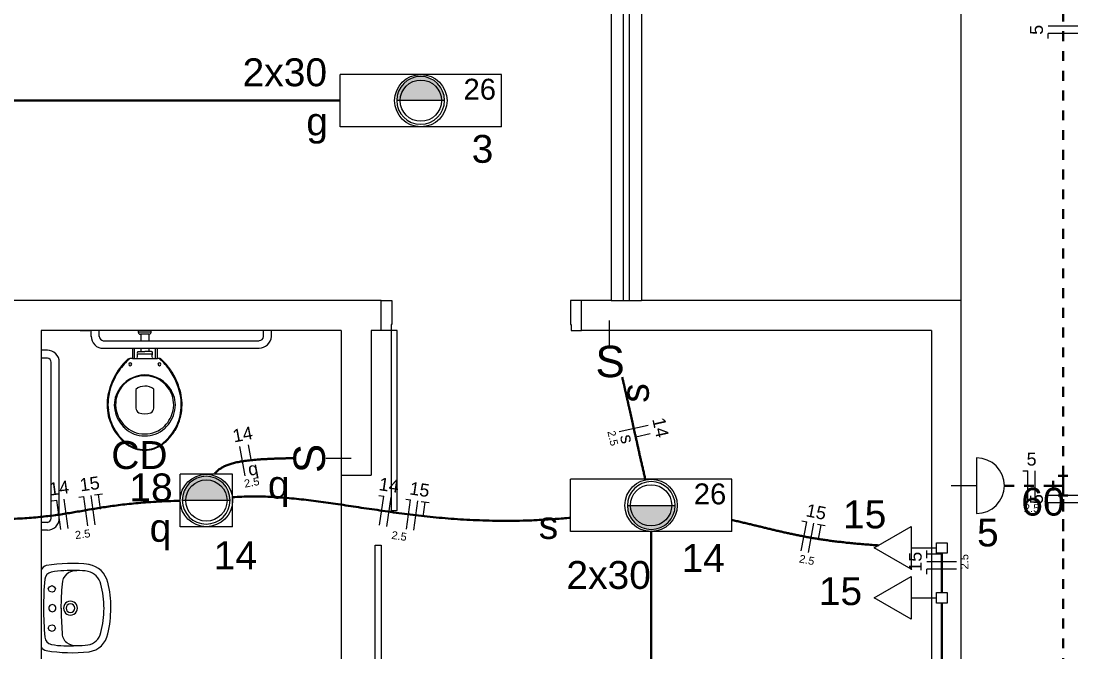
# Model space of a CAD drawing. Header units: millimetres. Extents: x 0 to 356, y -3 to 174.
# Drawn here: x 74.82 to 85.52, y 26.91 to 33.3 of the extents above; entities that cross this region are included whole.
import ezdxf

# ---------------------------------------------------------------- set-up
doc = ezdxf.new("R2010")
doc.units = ezdxf.units.MM
doc.header["$LTSCALE"] = 0.5
doc.header["$MEASUREMENT"] = 0
doc.linetypes.add('DOT2', pattern=[3.175, 0, -3.175])
for name, color, linetype, lineweight in [('Arquitetura', 8, 'Continuous', 5), ('EL-Condutos', 4, 'Continuous', 30), ('EL-Fios', 9, 'Continuous', 20), ('EL-Textos fios', 7, 'Continuous', 20), ('EL-Textos pontos', 5, 'Continuous', 20), ('P-SIMBOL', 5, 'Continuous', 20)]:
    doc.layers.add(name, color=color, linetype=linetype, lineweight=lineweight)
doc.styles.add('Arial', font='arial.ttf')

msp = doc.modelspace()

# ---------------------------------------------------------------- hatches: boundary and pattern name
at = {"layer": 'Arquitetura', "linetype": 'Continuous'}
for points in [[(78.864, 32.739), (78.843, 32.738), (78.822, 32.735), (78.801, 32.731), (78.781, 32.724), (78.761, 32.716), (78.743, 32.706), (78.725, 32.695), (78.708, 32.682), (78.692, 32.668), (78.678, 32.652), (78.665, 32.636), (78.654, 32.618), (78.644, 32.599), (78.636, 32.579), (78.63, 32.559), (78.625, 32.539), (78.622, 32.518), (78.621, 32.497), (78.621, 32.496), (78.621, 32.496), (78.621, 32.496), (78.621, 32.496), (78.621, 32.496), (78.621, 32.496), (78.621, 32.496), (78.621, 32.496), (78.621, 32.496), (78.621, 32.496), (78.621, 32.496), (78.621, 32.496), (78.621, 32.496), (78.621, 32.496), (78.621, 32.496), (78.621, 32.496), (78.621, 32.496), (78.621, 32.496), (78.621, 32.496), (78.621, 32.496), (78.621, 32.496), (78.621, 32.496), (78.621, 32.496), (78.621, 32.496), (78.621, 32.496), (78.621, 32.496), (78.621, 32.496), (78.621, 32.496), (78.621, 32.496), (78.621, 32.496), (78.621, 32.496), (78.621, 32.496), (78.621, 32.496), (78.621, 32.496), (78.621, 32.496), (78.621, 32.496), (78.621, 32.496), (78.621, 32.496), (78.621, 32.496), (78.621, 32.496), (78.621, 32.496), (78.621, 32.496), (78.621, 32.496), (78.621, 32.496), (78.621, 32.496), (78.621, 32.496), (78.621, 32.496), (78.621, 32.496), (78.621, 32.496), (78.621, 32.496), (78.621, 32.496), (78.621, 32.496), (78.621, 32.496), (78.621, 32.496), (78.621, 32.496), (78.621, 32.496), (78.621, 32.496), (78.621, 32.496), (78.621, 32.496), (78.621, 32.496), (78.621, 32.496), (78.621, 32.496), (78.621, 32.496), (78.621, 32.496), (78.621, 32.496), (78.621, 32.496), (78.621, 32.496), (78.621, 32.496), (78.621, 32.496), (78.621, 32.496), (78.621, 32.496), (78.621, 32.496), (78.621, 32.496), (79.106, 32.494), (79.106, 32.496), (79.106, 32.496), (79.106, 32.496), (79.106, 32.496), (79.106, 32.496), (79.106, 32.496), (79.106, 32.496), (79.106, 32.496), (79.106, 32.496), (79.106, 32.496), (79.106, 32.496), (79.106, 32.496), (79.106, 32.496), (79.106, 32.496), (79.106, 32.496), (79.106, 32.496), (79.106, 32.496), (79.106, 32.496), (79.106, 32.496), (79.106, 32.496), (79.106, 32.496), (79.106, 32.496), (79.106, 32.496), (79.106, 32.496), (79.106, 32.496), (79.106, 32.496), (79.106, 32.496), (79.106, 32.496), (79.106, 32.496), (79.106, 32.496), (79.106, 32.496), (79.106, 32.496), (79.106, 32.496), (79.106, 32.496), (79.106, 32.496), (79.106, 32.496), (79.106, 32.496), (79.106, 32.496), (79.106, 32.496), (79.106, 32.496), (79.106, 32.496), (79.106, 32.496), (79.106, 32.496), (79.106, 32.496), (79.106, 32.496), (79.106, 32.496), (79.106, 32.496), (79.106, 32.496), (79.106, 32.496), (79.106, 32.496), (79.106, 32.496), (79.106, 32.496), (79.106, 32.496), (79.106, 32.496), (79.106, 32.496), (79.106, 32.496), (79.106, 32.496), (79.106, 32.496), (79.106, 32.496), (79.106, 32.496), (79.106, 32.496), (79.106, 32.496), (79.106, 32.496), (79.106, 32.496), (79.106, 32.496), (79.106, 32.496), (79.106, 32.496), (79.106, 32.496), (79.106, 32.496), (79.106, 32.496), (79.106, 32.496), (79.106, 32.496), (79.106, 32.496), (79.106, 32.497), (79.105, 32.518), (79.102, 32.539), (79.098, 32.559), (79.091, 32.579), (79.083, 32.599), (79.073, 32.618), (79.062, 32.636), (79.049, 32.652), (79.035, 32.668), (79.019, 32.682), (79.003, 32.695), (78.985, 32.706), (78.966, 32.716), (78.947, 32.724), (78.926, 32.731), (78.906, 32.735), (78.885, 32.738), (78.864, 32.739), (78.864, 32.739)], [(76.693, 28.691), (76.672, 28.69), (76.651, 28.687), (76.63, 28.683), (76.61, 28.676), (76.591, 28.668), (76.572, 28.658), (76.554, 28.647), (76.537, 28.634), (76.522, 28.62), (76.507, 28.604), (76.494, 28.588), (76.483, 28.57), (76.473, 28.551), (76.465, 28.531), (76.459, 28.511), (76.454, 28.491), (76.452, 28.47), (76.451, 28.449), (76.451, 28.447), (76.451, 28.447), (76.451, 28.447), (76.451, 28.447), (76.451, 28.447), (76.451, 28.447), (76.451, 28.447), (76.451, 28.447), (76.451, 28.447), (76.451, 28.447), (76.451, 28.447), (76.451, 28.447), (76.451, 28.447), (76.451, 28.447), (76.451, 28.447), (76.451, 28.447), (76.451, 28.447), (76.451, 28.447), (76.451, 28.447), (76.451, 28.447), (76.451, 28.447), (76.451, 28.447), (76.451, 28.447), (76.451, 28.447), (76.451, 28.447), (76.451, 28.447), (76.451, 28.447), (76.451, 28.447), (76.451, 28.447), (76.451, 28.447), (76.451, 28.447), (76.451, 28.447), (76.451, 28.447), (76.451, 28.447), (76.451, 28.447), (76.451, 28.447), (76.451, 28.447), (76.451, 28.447), (76.451, 28.447), (76.451, 28.447), (76.451, 28.447), (76.451, 28.447), (76.451, 28.447), (76.451, 28.447), (76.451, 28.447), (76.451, 28.447), (76.451, 28.447), (76.451, 28.447), (76.451, 28.447), (76.451, 28.447), (76.451, 28.447), (76.451, 28.447), (76.451, 28.447), (76.451, 28.447), (76.451, 28.447), (76.451, 28.447), (76.451, 28.447), (76.451, 28.447), (76.451, 28.447), (76.451, 28.447), (76.451, 28.447), (76.451, 28.447), (76.451, 28.447), (76.451, 28.447), (76.451, 28.447), (76.451, 28.447), (76.451, 28.447), (76.451, 28.447), (76.451, 28.447), (76.451, 28.447), (76.451, 28.447), (76.451, 28.447), (76.451, 28.447), (76.935, 28.446), (76.935, 28.447), (76.935, 28.447), (76.935, 28.447), (76.935, 28.447), (76.935, 28.447), (76.935, 28.447), (76.935, 28.447), (76.935, 28.447), (76.935, 28.447), (76.935, 28.447), (76.935, 28.447), (76.935, 28.447), (76.935, 28.447), (76.935, 28.447), (76.935, 28.447), (76.935, 28.447), (76.935, 28.447), (76.935, 28.447), (76.935, 28.447), (76.935, 28.447), (76.935, 28.447), (76.935, 28.447), (76.935, 28.447), (76.935, 28.447), (76.935, 28.447), (76.935, 28.447), (76.935, 28.447), (76.935, 28.447), (76.935, 28.447), (76.935, 28.447), (76.935, 28.447), (76.935, 28.447), (76.935, 28.447), (76.935, 28.447), (76.935, 28.447), (76.935, 28.447), (76.935, 28.447), (76.935, 28.447), (76.935, 28.447), (76.935, 28.447), (76.935, 28.447), (76.935, 28.447), (76.935, 28.447), (76.935, 28.447), (76.935, 28.447), (76.935, 28.447), (76.935, 28.447), (76.935, 28.447), (76.935, 28.447), (76.935, 28.447), (76.935, 28.447), (76.935, 28.447), (76.935, 28.447), (76.935, 28.447), (76.935, 28.447), (76.935, 28.447), (76.935, 28.447), (76.935, 28.447), (76.935, 28.447), (76.935, 28.447), (76.935, 28.447), (76.935, 28.447), (76.935, 28.447), (76.935, 28.447), (76.935, 28.447), (76.935, 28.447), (76.935, 28.447), (76.935, 28.447), (76.935, 28.447), (76.935, 28.447), (76.935, 28.447), (76.935, 28.447), (76.935, 28.447), (76.935, 28.449), (76.934, 28.47), (76.932, 28.491), (76.927, 28.511), (76.921, 28.531), (76.913, 28.551), (76.903, 28.57), (76.891, 28.588), (76.879, 28.604), (76.864, 28.62), (76.849, 28.634), (76.832, 28.647), (76.814, 28.658), (76.795, 28.668), (76.776, 28.676), (76.756, 28.683), (76.735, 28.687), (76.714, 28.69), (76.693, 28.691), (76.693, 28.691)], [(81.199, 28.153), (81.22, 28.154), (81.241, 28.157), (81.262, 28.161), (81.282, 28.168), (81.302, 28.176), (81.321, 28.185), (81.338, 28.197), (81.355, 28.21), (81.371, 28.224), (81.385, 28.239), (81.398, 28.256), (81.409, 28.274), (81.419, 28.293), (81.427, 28.312), (81.433, 28.332), (81.438, 28.353), (81.441, 28.374), (81.442, 28.395), (81.442, 28.396), (81.442, 28.396), (81.442, 28.396), (81.442, 28.396), (81.442, 28.396), (81.442, 28.396), (81.442, 28.396), (81.442, 28.396), (81.442, 28.396), (81.442, 28.396), (81.442, 28.396), (81.442, 28.396), (81.442, 28.396), (81.442, 28.396), (81.442, 28.396), (81.442, 28.396), (81.442, 28.396), (81.442, 28.396), (81.442, 28.396), (81.442, 28.396), (81.442, 28.396), (81.442, 28.396), (81.442, 28.396), (81.442, 28.396), (81.442, 28.396), (81.442, 28.396), (81.442, 28.396), (81.442, 28.396), (81.442, 28.396), (81.442, 28.396), (81.442, 28.396), (81.442, 28.396), (81.442, 28.396), (81.442, 28.396), (81.442, 28.396), (81.442, 28.396), (81.442, 28.396), (81.442, 28.396), (81.442, 28.396), (81.442, 28.396), (81.442, 28.396), (81.442, 28.396), (81.442, 28.396), (81.442, 28.396), (81.442, 28.396), (81.442, 28.396), (81.442, 28.396), (81.442, 28.396), (81.442, 28.396), (81.442, 28.396), (81.442, 28.396), (81.442, 28.396), (81.442, 28.396), (81.442, 28.396), (81.442, 28.396), (81.442, 28.396), (81.442, 28.396), (81.442, 28.396), (81.442, 28.396), (81.442, 28.396), (81.442, 28.396), (81.442, 28.396), (81.442, 28.396), (81.442, 28.396), (81.442, 28.396), (81.442, 28.396), (81.442, 28.396), (81.442, 28.396), (81.442, 28.396), (81.442, 28.396), (81.442, 28.396), (81.442, 28.396), (81.442, 28.396), (80.957, 28.397), (80.957, 28.396), (80.957, 28.396), (80.957, 28.396), (80.957, 28.396), (80.957, 28.396), (80.957, 28.396), (80.957, 28.396), (80.957, 28.396), (80.957, 28.396), (80.957, 28.396), (80.957, 28.396), (80.957, 28.396), (80.957, 28.396), (80.957, 28.396), (80.957, 28.396), (80.957, 28.396), (80.957, 28.396), (80.957, 28.396), (80.957, 28.396), (80.957, 28.396), (80.957, 28.396), (80.957, 28.396), (80.957, 28.396), (80.957, 28.396), (80.957, 28.396), (80.957, 28.396), (80.957, 28.396), (80.957, 28.396), (80.957, 28.396), (80.957, 28.396), (80.957, 28.396), (80.957, 28.396), (80.957, 28.396), (80.957, 28.396), (80.957, 28.396), (80.957, 28.396), (80.957, 28.396), (80.957, 28.396), (80.957, 28.396), (80.957, 28.396), (80.957, 28.396), (80.957, 28.396), (80.957, 28.396), (80.957, 28.396), (80.957, 28.396), (80.957, 28.396), (80.957, 28.396), (80.957, 28.396), (80.957, 28.396), (80.957, 28.396), (80.957, 28.396), (80.957, 28.396), (80.957, 28.396), (80.957, 28.396), (80.957, 28.396), (80.957, 28.396), (80.957, 28.396), (80.957, 28.396), (80.957, 28.396), (80.957, 28.396), (80.957, 28.396), (80.957, 28.396), (80.957, 28.396), (80.957, 28.396), (80.957, 28.396), (80.957, 28.396), (80.957, 28.396), (80.957, 28.396), (80.957, 28.396), (80.957, 28.396), (80.957, 28.396), (80.957, 28.396), (80.957, 28.396), (80.957, 28.395), (80.958, 28.374), (80.961, 28.353), (80.965, 28.332), (80.972, 28.312), (80.98, 28.293), (80.99, 28.274), (81.001, 28.256), (81.014, 28.239), (81.028, 28.224), (81.044, 28.21), (81.06, 28.197), (81.078, 28.185), (81.097, 28.176), (81.117, 28.168), (81.137, 28.161), (81.157, 28.157), (81.178, 28.154), (81.199, 28.153), (81.199, 28.153)]]:
    msp.add_hatch(color=256, dxfattribs=at).paths.add_polyline_path(points)

# ---------------------------------------------------------------- linework, layer by layer
at = {"layer": 'Arquitetura'}
for p, q in [((84.334, 42.219), (84.334, 22.779)), ((80.794, 34.826), (80.794, 30.471)), ((80.916, 30.471), (80.916, 34.521)), ((80.978, 30.471), (80.978, 34.521)), ((81.099, 34.521), (81.099, 30.471)), ((84.334, 34.521), (84.334, 30.471)), ((78.866, 32.494), (78.621, 32.494)), ((79.106, 32.494), (78.621, 32.494)), ((79.106, 32.495), (78.866, 32.494)), ((79.106, 32.494), (78.866, 32.494)), ((78.463, 30.471), (74.619, 30.471)), ((80.794, 30.471), (80.49, 30.471)), ((80.794, 30.471), (81.099, 30.471)), ((84.334, 30.471), (81.099, 30.471)), ((84.334, 30.471), (84.334, 22.779)), ((78.06, 30.167), (75.022, 30.167)), ((75.022, 30.167), (75.022, 26.726)), ((75.416, 30.167), (75.514, 30.167)), ((78.06, 30.167), (78.06, 28.701)), ((78.463, 30.167), (78.364, 30.167)), ((78.364, 30.167), (78.364, 28.701)), ((84.034, 30.167), (80.49, 30.167)), ((84.034, 30.167), (84.034, 23.083)), ((75.985, 29.884), (76.201, 29.884)), ((78.06, 28.701), (78.364, 28.701)), ((78.06, 28.701), (78.06, 26.726)), ((76.695, 28.446), (76.451, 28.446)), ((76.935, 28.446), (76.451, 28.446)), ((76.935, 28.446), (76.695, 28.446)), ((76.935, 28.446), (76.695, 28.446)), ((80.957, 28.397), (81.197, 28.397)), ((80.957, 28.397), (81.197, 28.397)), ((80.957, 28.397), (81.442, 28.397)), ((81.197, 28.397), (81.442, 28.397)), ((75.022, 27.74), (75.022, 27.354)), ((75.094, 27.551), (75.107, 27.573)), ((75.107, 27.526), (75.094, 27.551)), ((75.107, 27.573), (75.133, 27.586)), ((75.133, 27.517), (75.107, 27.526)), ((75.133, 27.586), (75.154, 27.573)), ((75.154, 27.526), (75.133, 27.517)), ((75.154, 27.573), (75.167, 27.551)), ((75.167, 27.551), (75.154, 27.526)), ((75.022, 27.483), (75.022, 27.101)), ((75.022, 27.354), (75.022, 26.964)), ((75.094, 27.153), (75.107, 27.179)), ((75.107, 27.179), (75.133, 27.187)), ((75.133, 27.187), (75.154, 27.179)), ((75.154, 27.179), (75.167, 27.153)), ((75.107, 27.131), (75.094, 27.153)), ((75.133, 27.119), (75.107, 27.131)), ((75.154, 27.131), (75.133, 27.119)), ((75.167, 27.153), (75.154, 27.131))]:
    msp.add_line(p, q, dxfattribs=at)
at = {"layer": 'Arquitetura', "color": 7}
for p, q in [((75.528, 30.107), (75.528, 30.167)), ((75.609, 30.107), (75.609, 30.167)), ((75.652, 30.064), (77.23, 30.064)), ((76.008, 30.146), (76.008, 30.167)), ((76.136, 30.15), (76.008, 30.15)), ((76.115, 30.129), (76.027, 30.129)), ((76.034, 30.064), (76.034, 30.129)), ((76.115, 30.064), (76.115, 30.129)), ((76.136, 30.146), (76.136, 30.167)), ((77.273, 30.107), (77.273, 30.167)), ((77.354, 30.107), (77.354, 30.167)), ((75.086, 29.968), (75.022, 29.968)), ((75.652, 29.987), (77.23, 29.987)), ((75.948, 29.987), (75.948, 29.884)), ((75.965, 29.974), (75.965, 29.884)), ((76.034, 29.953), (76.034, 29.987)), ((76.115, 29.953), (76.115, 29.987)), ((76.179, 29.884), (76.179, 29.974)), ((76.201, 29.884), (76.201, 29.987)), ((75.086, 29.886), (75.022, 29.886)), ((75.931, 29.884), (75.921, 29.884)), ((75.948, 29.884), (75.931, 29.884)), ((75.948, 29.884), (76.072, 29.884)), ((76.072, 29.929), (75.997, 29.929)), ((75.999, 29.899), (75.999, 29.92)), ((76.009, 29.953), (76.073, 29.953)), ((76.148, 29.929), (76.072, 29.929)), ((76.072, 29.884), (76.201, 29.884)), ((76.138, 29.953), (76.073, 29.953)), ((76.145, 29.899), (76.145, 29.92)), ((76.214, 29.884), (76.201, 29.884)), ((76.222, 29.884), (76.214, 29.884)), ((75.124, 28.265), (75.124, 29.845)), ((75.206, 28.265), (75.206, 29.845)), ((75.982, 29.571), (75.982, 29.378)), ((76.162, 29.378), (76.162, 29.572)), ((75.086, 28.222), (75.022, 28.222)), ((75.086, 28.145), (75.022, 28.145))]:
    msp.add_line(p, q, dxfattribs=at)
at = {"layer": 'Arquitetura'}
for points in [[(78.463, 30.167), (78.463, 30.472), (78.574, 30.472), (78.574, 30.227), (78.566, 30.227), (78.566, 30.167), (78.463, 30.167)], [(80.491, 30.167), (80.491, 30.472), (80.38, 30.472), (80.38, 30.227), (80.388, 30.227), (80.388, 30.167), (80.491, 30.167)], [(78.626, 30.167), (78.566, 30.167), (78.566, 28.345), (78.626, 28.345), (78.626, 30.167)]]:
    msp.add_lwpolyline(points, dxfattribs=at)
msp.add_lwpolyline([(78.403, 27.994), (78.463, 27.994), (78.463, 26.172), (78.403, 26.172), (78.403, 27.994)], close=True, dxfattribs=at)
for centre, radius, start, end in [((78.864, 32.497), 0.242, 90, 180), ((78.864, 32.497), 0.242, 0, 90), ((78.864, 32.497), 0.242, 180, 270), ((78.864, 32.497), 0.242, 270, 0), ((76.693, 28.449), 0.242, 90, 180), ((76.693, 28.449), 0.242, 0, 90), ((81.199, 28.395), 0.242, 90, 180), ((81.199, 28.395), 0.242, 0, 90), ((76.693, 28.449), 0.242, 180, 270), ((76.693, 28.449), 0.242, 270, 0), ((81.199, 28.395), 0.242, 180, 270), ((81.199, 28.395), 0.242, 270, 0), ((75.112, 27.688), 0.106, 110.542, 148.93), ((75.136, 27.643), 0.0779, 98.7558, 175.613), ((75.332, 26.282), 1.527, 83.4134, 99.6929), ((75.324, 26.494), 1.243, 87.3231, 99.2415), ((75.374, 27.59), 0.145, 86.6025, 129.6), ((75.402, 27.106), 0.63, 81.3221, 91.8265), ((75.46, 27.561), 0.171, 12.9461, 77.2809), ((75.465, 27.564), 0.238, 12.514, 79.9443), ((78.522, 27.369), 3.475, 175.375, 180.21), ((78.21, 27.35), 2.987, 175.19, 179.939), ((75.369, 27.599), 0.135, 130.344, 179.449), ((74.769, 27.379), 0.959, 358.698, 14.4219), ((74.492, 27.326), 1.168, 1.3524, 13.5038), ((75.135, 27.356), 0.0364, 120.019, 180.037), ((75.135, 27.356), 0.0364, 60.0128, 119.987), ((75.135, 27.356), 0.0364, 0, 60.0398), ((75.319, 27.356), 0.0707, 119.997, 179.999), ((75.319, 27.356), 0.045, 90, 180), ((75.319, 27.356), 0.0707, 60.0032, 119.997), ((75.319, 27.356), 0.045, 0, 90), ((75.319, 27.356), 0.0707, 0, 59.9929), ((78.853, 27.356), 3.806, 180, 184.414), ((75.135, 27.356), 0.0364, 180, 240.04), ((75.135, 27.356), 0.0364, 240.013, 299.987), ((75.135, 27.356), 0.0364, 300.019, 0.0367), ((77.963, 27.356), 2.739, 180.021, 185.095), ((75.319, 27.356), 0.0707, 180, 239.993), ((75.319, 27.356), 0.045, 180.01, 270), ((75.319, 27.356), 0.0707, 240.003, 299.997), ((75.319, 27.356), 0.045, 270, 0), ((75.319, 27.356), 0.0707, 299.997, 359.999), ((74.501, 27.381), 1.159, 346.458, 358.697), ((74.767, 27.334), 0.96, 345.637, 1.3415), ((75.362, 27.106), 0.128, 176.773, 230.755), ((75.471, 27.141), 0.159, 278.419, 348.384), ((75.477, 27.137), 0.224, 277.72, 349.592), ((75.09, 27.003), 0.0781, 207.867, 258.569), ((75.14, 27.068), 0.0813, 183.114, 260.393), ((75.288, 27.886), 0.912, 259.782, 275.797), ((75.372, 27.136), 0.158, 234.652, 272.839), ((75.403, 27.623), 0.646, 267.995, 278.17), ((75.332, 28.43), 1.525, 260.279, 276.577)]:
    msp.add_arc(centre, radius, start, end, dxfattribs=at)
at = {"layer": 'Arquitetura', "color": 7}
for centre, radius, start, end in [((75.65, 30.109), 0.122, 180.006, 270.99), ((75.657, 30.112), 0.0485, 183.761, 263.445), ((76.027, 30.148), 0.0193, 180, 270), ((76.108, 30.161), 0.0325, 279.37, 332.689), ((77.224, 30.117), 0.13, 271.449, 355.568), ((77.228, 30.109), 0.0444, 271.956, 358.044), ((75.084, 29.845), 0.122, 0, 90), ((75.98, 29.975), 0.015, 124.235, 181.725), ((76.164, 29.975), 0.015, 358.28, 55.7738), ((75.084, 29.845), 0.0407, 0, 90), ((76.339, 29.398), 0.65, 131.946, 145.536), ((76.339, 29.398), 0.641, 130.723, 145.536), ((75.84, 30.313), 0.437, 278.45, 280.557), ((75.984, 29.899), 0.015, 274.724, 357.989), ((76.023, 29.937), 0.0279, 160.615, 199.661), ((76.007, 29.942), 0.0107, 133.933, 157.393), ((75.976, 29.918), 0.0236, 4.0536, 24.0048), ((76.008, 29.938), 0.015, 87.9561, 126.098), ((76.138, 29.938), 0.015, 53.8993, 92.047), ((76.169, 29.918), 0.0236, 155.979, 175.963), ((76.16, 29.899), 0.015, 182.016, 265.281), ((76.14, 29.942), 0.0107, 22.5976, 46.0759), ((76.134, 29.939), 0.017, 318.844, 25.7885), ((76.207, 29.865), 0.0193, 51.3502, 83.0075), ((75.826, 29.417), 0.608, 34.2601, 49.668), ((76.224, 29.872), 0.0119, 34.8914, 99.2345), ((75.8, 29.396), 0.65, 34.4641, 48.054), ((76.366, 29.385), 0.671, 145.849, 172.705), ((76.366, 29.385), 0.68, 145.849, 164.745), ((75.924, 29.826), 0.015, 90, 180), ((75.924, 29.826), 0.015, 180, 270), ((75.924, 29.826), 0.015, 0, 90), ((75.924, 29.826), 0.015, 270, 0), ((76.22, 29.826), 0.015, 90, 180), ((76.22, 29.826), 0.015, 180, 270), ((76.22, 29.826), 0.015, 0, 90), ((76.22, 29.826), 0.015, 270, 0), ((75.773, 29.382), 0.671, 7.295, 34.1515), ((75.773, 29.382), 0.68, 15.2545, 34.1511), ((76.074, 29.406), 0.311, 90.2472, 150.342), ((76.07, 29.415), 0.294, 89.8901, 150.09), ((76.07, 29.415), 0.294, 29.9103, 90.1099), ((76.07, 29.406), 0.311, 29.6576, 89.7528), ((76.181, 29.419), 0.491, 163.24, 187.048), ((76.041, 29.414), 0.278, 148.497, 191.027), ((76.07, 29.415), 0.294, 150.194, 191.069), ((76.073, 29.465), 0.139, 50.1806, 130.688), ((76.07, 29.415), 0.294, 348.937, 29.8057), ((76.103, 29.415), 0.278, 348.979, 31.5037), ((75.958, 29.419), 0.491, 352.958, 16.7598), ((76.181, 29.419), 0.482, 174.243, 187.054), ((75.959, 29.419), 0.482, 352.952, 5.7623), ((76.194, 29.415), 0.504, 186.482, 211.075), ((76.194, 29.415), 0.495, 186.476, 211.07), ((76.079, 29.415), 0.315, 190.031, 228.779), ((76.066, 29.415), 0.289, 190.811, 226.928), ((76.031, 29.38), 0.0493, 179.11, 246.489), ((76.072, 29.493), 0.169, 249.23, 290.781), ((76.113, 29.38), 0.0493, 293.516, 0.8899), ((76.051, 29.42), 0.331, 312.113, 349.511), ((76.04, 29.427), 0.325, 316.076, 348.198), ((75.946, 29.415), 0.495, 328.936, 353.529), ((75.946, 29.415), 0.504, 328.931, 353.523), ((76.224, 29.44), 0.542, 211.679, 231.838), ((76.224, 29.44), 0.534, 211.685, 231.828), ((76.062, 29.391), 0.27, 223.896, 271.488), ((76.064, 29.377), 0.278, 225.938, 271.288), ((76.07, 29.41), 0.311, 269.951, 310.671), ((76.074, 29.41), 0.289, 269.341, 313.775), ((75.916, 29.44), 0.534, 308.177, 328.32), ((75.916, 29.44), 0.542, 308.166, 328.326), ((76.07, 29.256), 0.302, 233.009, 270.132), ((76.07, 29.256), 0.294, 233.026, 270.132), ((76.07, 29.256), 0.294, 269.879, 306.986), ((76.07, 29.256), 0.302, 269.879, 307.002), ((75.084, 28.267), 0.122, 270.005, 0), ((75.074, 28.272), 0.0508, 283.436, 352.589)]:
    msp.add_arc(centre, radius, start, end, dxfattribs=at)
at = {"layer": 'EL-Condutos', "linetype": 'Continuous'}
for p, q in [((85.317, 28.696), (85.417, 28.696)), ((85.367, 28.596), (85.367, 28.696)), ((85.267, 28.646), (85.267, 28.546)), ((85.367, 28.596), (85.267, 28.596)), ((85.367, 28.596), (85.367, 28.496)), ((85.317, 28.496), (85.417, 28.496))]:
    msp.add_line(p, q, dxfattribs=at)
at = {"layer": 'EL-Condutos', "linetype": 'DOT2', "ltscale": 0.05}
for points in [[(85.367, 28.696), (85.367, 28.908), (85.367, 29.136), (85.367, 29.38), (85.367, 29.639), (85.367, 29.912), (85.367, 30.197), (85.367, 30.494), (85.367, 30.801), (85.367, 31.116), (85.367, 31.44), (85.367, 31.77), (85.367, 32.106), (85.367, 32.446), (85.367, 32.79), (85.367, 33.136), (85.367, 33.483), (85.367, 33.829), (85.367, 34.174), (85.367, 34.517), (85.367, 34.856), (85.367, 35.191), (85.367, 35.519), (85.367, 35.84), (85.367, 36.154), (85.367, 36.457), (85.367, 36.751), (85.367, 37.032), (85.367, 37.301), (85.367, 37.556), (85.367, 37.795)], [(84.773, 28.596), (84.787, 28.596), (84.8, 28.596), (84.814, 28.596), (84.827, 28.596), (84.84, 28.596), (84.854, 28.596), (84.867, 28.596), (84.88, 28.596), (84.894, 28.596), (84.908, 28.596), (84.922, 28.596), (84.936, 28.596), (84.95, 28.596), (84.965, 28.596), (84.98, 28.596), (84.996, 28.596), (85.012, 28.596), (85.028, 28.596), (85.045, 28.596), (85.062, 28.596), (85.079, 28.596), (85.098, 28.596), (85.117, 28.596), (85.136, 28.596), (85.156, 28.596), (85.177, 28.596), (85.198, 28.596), (85.221, 28.596), (85.244, 28.596), (85.267, 28.596)], [(85.367, 21.55), (85.367, 22.672), (85.367, 23.67), (85.367, 24.55), (85.367, 25.318), (85.367, 25.983), (85.367, 26.55), (85.367, 27.027), (85.367, 27.419), (85.367, 27.735), (85.367, 27.98), (85.367, 28.161), (85.367, 28.286), (85.367, 28.36), (85.367, 28.391), (85.367, 28.385), (85.367, 28.35), (85.367, 28.291), (85.367, 28.216), (85.367, 28.131), (85.367, 28.043), (85.367, 27.96), (85.367, 27.887), (85.367, 27.831), (85.367, 27.8), (85.367, 27.799), (85.367, 27.836), (85.367, 27.918), (85.367, 28.05), (85.367, 28.241), (85.367, 28.496)]]:
    msp.add_spline(points, degree=3, dxfattribs=at)
at = {"layer": 'EL-Condutos', "linetype": 'Continuous'}
for points in [[(78.053, 32.494), (77.712, 32.494), (77.39, 32.494), (77.086, 32.494), (76.798, 32.494), (76.524, 32.494), (76.264, 32.494), (76.017, 32.494), (75.78, 32.494), (75.552, 32.494), (75.333, 32.494), (75.12, 32.494), (74.913, 32.494), (74.71, 32.494), (74.509, 32.494), (74.31, 32.494), (74.111, 32.494), (73.91, 32.494), (73.707, 32.494), (73.5, 32.494), (73.287, 32.494), (73.068, 32.494), (72.84, 32.494), (72.603, 32.494), (72.356, 32.494), (72.096, 32.494), (71.822, 32.494), (71.534, 32.494), (71.23, 32.494), (70.908, 32.494), (70.567, 32.494)], [(81.137, 28.661), (81.127, 28.709), (81.117, 28.754), (81.107, 28.798), (81.097, 28.84), (81.088, 28.88), (81.079, 28.919), (81.071, 28.957), (81.063, 28.993), (81.055, 29.029), (81.047, 29.063), (81.04, 29.096), (81.032, 29.129), (81.025, 29.16), (81.018, 29.191), (81.011, 29.222), (81.004, 29.252), (80.998, 29.282), (80.991, 29.312), (80.984, 29.342), (80.977, 29.372), (80.971, 29.401), (80.964, 29.432), (80.957, 29.462), (80.95, 29.493), (80.943, 29.525), (80.936, 29.557), (80.928, 29.59), (80.921, 29.624), (80.913, 29.658), (80.905, 29.694)], [(76.774, 28.711), (76.784, 28.724), (76.795, 28.735), (76.807, 28.746), (76.819, 28.757), (76.833, 28.767), (76.847, 28.776), (76.862, 28.785), (76.879, 28.793), (76.897, 28.801), (76.915, 28.808), (76.936, 28.815), (76.957, 28.822), (76.979, 28.827), (77.003, 28.833), (77.029, 28.838), (77.055, 28.842), (77.084, 28.847), (77.113, 28.851), (77.145, 28.854), (77.178, 28.857), (77.212, 28.86), (77.248, 28.863), (77.286, 28.865), (77.326, 28.867), (77.368, 28.869), (77.411, 28.87), (77.456, 28.871), (77.504, 28.873), (77.553, 28.873), (77.604, 28.874)], [(76.96, 28.479), (77.055, 28.484), (77.15, 28.486), (77.246, 28.486), (77.341, 28.483), (77.437, 28.477), (77.534, 28.47), (77.631, 28.46), (77.729, 28.449), (77.828, 28.437), (77.928, 28.423), (78.029, 28.408), (78.132, 28.393), (78.236, 28.377), (78.342, 28.362), (78.45, 28.346), (78.56, 28.33), (78.672, 28.315), (78.786, 28.301), (78.902, 28.287), (79.021, 28.275), (79.143, 28.264), (79.267, 28.255), (79.395, 28.248), (79.525, 28.243), (79.659, 28.24), (79.796, 28.241), (79.937, 28.243), (80.081, 28.25), (80.23, 28.259), (80.382, 28.272)], [(73.11, 28.322), (73.338, 28.304), (73.55, 28.289), (73.745, 28.277), (73.924, 28.268), (74.089, 28.261), (74.241, 28.257), (74.38, 28.255), (74.508, 28.255), (74.626, 28.257), (74.734, 28.26), (74.833, 28.265), (74.925, 28.271), (75.011, 28.279), (75.091, 28.288), (75.166, 28.297), (75.238, 28.308), (75.308, 28.319), (75.375, 28.33), (75.443, 28.342), (75.51, 28.354), (75.58, 28.365), (75.651, 28.377), (75.726, 28.388), (75.805, 28.399), (75.89, 28.409), (75.981, 28.418), (76.08, 28.426), (76.186, 28.433), (76.302, 28.439), (76.429, 28.443)], [(82.013, 28.249), (82.062, 28.238), (82.11, 28.227), (82.157, 28.216), (82.203, 28.205), (82.247, 28.194), (82.291, 28.184), (82.334, 28.173), (82.377, 28.163), (82.419, 28.153), (82.461, 28.143), (82.503, 28.133), (82.545, 28.123), (82.588, 28.114), (82.631, 28.105), (82.674, 28.096), (82.718, 28.087), (82.763, 28.078), (82.809, 28.07), (82.857, 28.062), (82.906, 28.054), (82.956, 28.047), (83.008, 28.039), (83.061, 28.032), (83.117, 28.026), (83.175, 28.019), (83.235, 28.013), (83.298, 28.007), (83.363, 28.002), (83.431, 27.996), (83.502, 27.991)], [(81.197, 28.134), (81.197, 27.995), (81.197, 27.864), (81.197, 27.741), (81.197, 27.624), (81.197, 27.514), (81.197, 27.409), (81.197, 27.309), (81.197, 27.214), (81.197, 27.123), (81.197, 27.035), (81.197, 26.95), (81.197, 26.867), (81.197, 26.786), (81.197, 26.706), (81.197, 26.627), (81.197, 26.548), (81.197, 26.468), (81.197, 26.387), (81.197, 26.304), (81.197, 26.219), (81.197, 26.131), (81.197, 26.04), (81.197, 25.945), (81.197, 25.845), (81.197, 25.74), (81.197, 25.63), (81.197, 25.513), (81.197, 25.39), (81.197, 25.259), (81.197, 25.12)], [(84.14, 27.913), (84.14, 27.895), (84.14, 27.878), (84.14, 27.862), (84.14, 27.847), (84.14, 27.832), (84.14, 27.818), (84.14, 27.805), (84.14, 27.792), (84.14, 27.78), (84.14, 27.768), (84.14, 27.757), (84.14, 27.746), (84.14, 27.735), (84.14, 27.724), (84.14, 27.713), (84.14, 27.702), (84.14, 27.692), (84.14, 27.681), (84.14, 27.67), (84.14, 27.658), (84.14, 27.646), (84.14, 27.634), (84.14, 27.621), (84.14, 27.608), (84.14, 27.594), (84.14, 27.58), (84.14, 27.565), (84.14, 27.548), (84.14, 27.531), (84.14, 27.513)], [(84.14, 27.406), (84.14, 27.324), (84.14, 27.247), (84.14, 27.175), (84.14, 27.107), (84.14, 27.043), (84.14, 26.982), (84.14, 26.925), (84.14, 26.871), (84.14, 26.819), (84.14, 26.769), (84.14, 26.721), (84.14, 26.675), (84.14, 26.63), (84.14, 26.585), (84.14, 26.541), (84.14, 26.497), (84.14, 26.452), (84.14, 26.407), (84.14, 26.361), (84.14, 26.313), (84.14, 26.263), (84.14, 26.212), (84.14, 26.157), (84.14, 26.1), (84.14, 26.04), (84.14, 25.976), (84.14, 25.908), (84.14, 25.835), (84.14, 25.758), (84.14, 25.676)]]:
    msp.add_spline(points, degree=3, dxfattribs=at)
at = {"layer": 'EL-Fios'}
for p, q in [((85.517, 33.248), (85.217, 33.248)), ((85.517, 33.173), (85.217, 33.173)), ((85.217, 33.123), (85.217, 33.173)), ((80.875, 29.145), (81.168, 29.21)), ((81.041, 29.09), (81.187, 29.123)), ((77.089, 28.697), (77.033, 28.991)), ((77.149, 28.861), (77.121, 29.008)), ((84.961, 28.746), (85.011, 28.746)), ((85.011, 28.446), (85.011, 28.746)), ((85.086, 28.446), (85.086, 28.746)), ((75.296, 28.163), (75.256, 28.461)), ((75.405, 28.481), (75.454, 28.487)), ((75.494, 28.19), (75.454, 28.487)), ((75.569, 28.2), (75.529, 28.497)), ((75.564, 28.502), (75.643, 28.513)), ((75.623, 28.359), (75.603, 28.507)), ((78.441, 28.498), (78.49, 28.491)), ((78.447, 28.195), (78.49, 28.491)), ((78.522, 28.184), (78.565, 28.481)), ((78.713, 28.459), (78.763, 28.452)), ((85.517, 28.498), (85.217, 28.498)), ((75.132, 28.444), (75.182, 28.451)), ((75.222, 28.154), (75.182, 28.451)), ((78.72, 28.155), (78.763, 28.452)), ((78.794, 28.144), (78.837, 28.441)), ((78.871, 28.436), (78.951, 28.425)), ((78.889, 28.282), (78.911, 28.43)), ((85.517, 28.423), (85.217, 28.423)), ((85.217, 28.373), (85.217, 28.423)), ((82.715, 27.935), (82.773, 28.229)), ((82.724, 28.239), (82.773, 28.229)), ((82.789, 27.92), (82.846, 28.215)), ((82.881, 28.208), (82.959, 28.193)), ((82.891, 28.053), (82.92, 28.2)), ((83.99, 27.861), (83.99, 27.941)), ((84.14, 27.901), (83.99, 27.901)), ((84.29, 27.826), (83.99, 27.826)), ((84.29, 27.751), (83.99, 27.751)), ((83.99, 27.701), (83.99, 27.751))]:
    msp.add_line(p, q, dxfattribs=at)
at = {"layer": 'P-SIMBOL'}
for p, q in [((78.05, 32.229), (78.05, 32.759)), ((79.682, 32.759), (78.05, 32.759)), ((79.682, 32.229), (79.682, 32.759)), ((79.682, 32.229), (78.05, 32.229)), ((80.776, 30.01), (80.776, 30.267)), ((77.903, 28.876), (78.16, 28.876)), ((84.491, 28.879), (84.491, 28.314)), ((76.96, 28.711), (76.43, 28.711)), ((76.43, 28.181), (76.43, 28.711)), ((76.96, 28.181), (76.96, 28.711)), ((80.381, 28.132), (80.381, 28.662)), ((82.013, 28.662), (80.381, 28.662)), ((82.013, 28.132), (82.013, 28.662)), ((84.491, 28.596), (84.234, 28.596)), ((76.96, 28.181), (76.43, 28.181)), ((83.456, 27.966), (83.831, 28.183)), ((83.831, 28.183), (83.831, 27.75)), ((82.013, 28.132), (80.381, 28.132)), ((83.831, 27.75), (83.456, 27.966)), ((83.831, 27.966), (84.087, 27.966)), ((84.087, 27.913), (84.087, 28.019)), ((84.087, 28.019), (84.193, 28.019)), ((84.193, 28.019), (84.193, 27.913)), ((84.193, 27.913), (84.087, 27.913)), ((83.456, 27.46), (83.831, 27.677)), ((83.831, 27.677), (83.831, 27.244)), ((84.087, 27.407), (84.087, 27.513)), ((84.087, 27.513), (84.193, 27.513)), ((84.193, 27.513), (84.193, 27.407)), ((83.831, 27.244), (83.456, 27.46)), ((83.831, 27.46), (84.087, 27.46)), ((84.193, 27.407), (84.087, 27.407))]:
    msp.add_line(p, q, dxfattribs=at)
for centre, radius in [((78.866, 32.494), 0.265), ((78.866, 32.494), 0.209), ((76.695, 28.446), 0.265), ((76.695, 28.446), 0.209), ((81.197, 28.397), 0.265), ((81.197, 28.397), 0.209)]:
    msp.add_circle(centre, radius, dxfattribs=at)
msp.add_arc((84.491, 28.596), 0.282, 270, 90, dxfattribs=at)

# ---------------------------------------------------------------- texts
at = {"layer": 'EL-Textos fios', "attachment_point": 8, "line_spacing_factor": 0.798, "style": 'Arial'}
for s, insert, char_height, width, rotation in [('5', (85.165, 33.211), 0.13, 0.156, 90.0002), ('14', (81.23, 29.171), 0.13, 0.312, 282.6916), ('14', (77.074, 29.052), 0.13, 0.312, 10.7372), ('2.5', (80.77, 29.068), 0.08, 0.288, 282.6916), ('s', (80.889, 29.055), 0.13, 0.156, 282.6916), ('q', (77.186, 28.665), 0.13, 0.156, 10.7372), ('15', (75.522, 28.549), 0.13, 0.312, 7.6375), ('2.5', (77.162, 28.589), 0.08, 0.288, 10.7372), ('14', (78.535, 28.537), 0.13, 0.312, 351.7674), ('14', (75.212, 28.508), 0.13, 0.312, 7.6375), ('15', (78.844, 28.492), 0.13, 0.312, 351.7674), ('5', (85.165, 28.46), 0.13, 0.156, 90.0002), ('15', (82.856, 28.266), 0.13, 0.312, 348.9313), ('2.5', (75.448, 28.064), 0.08, 0.288, 7.6375), ('2.5', (78.641, 28.046), 0.08, 0.288, 351.7674), ('2.5', (82.766, 27.804), 0.08, 0.288, 348.9313), ('15', (83.938, 27.826), 0.13, 0.312, 90.0002), ('2.5', (84.41, 27.826), 0.08, 0.288, 90.0002)]:
    msp.add_mtext(s, dxfattribs=dict(at, insert=insert, char_height=char_height, width=width, rotation=rotation))
for s, insert, char_height, width in [('5', (85.049, 28.798), 0.13, 0.156), ('2.5', (85.049, 28.327), 0.08, 0.288)]:
    msp.add_mtext(s, dxfattribs=dict(at, insert=insert, char_height=char_height, width=width))
at = {"layer": 'EL-Textos pontos', "line_spacing_factor": 0.798, "style": 'Arial'}
for s, insert, char_height, width, attachment_point in [('2x30', (77.917, 32.636), 0.2824, 1.35552, 9), ('g', (77.926, 32.057), 0.282, 0.33888, 9), ('3', (79.6, 31.861), 0.282, 0.33888, 9), ('CD', (76.302, 28.761), 0.2824, 0.67776, 9), ('18', (76.354, 28.433), 0.2824, 0.67776, 9), ('q', (77.427, 28.381), 0.282, 0.33888, 8), ('60', (85.164, 28.289), 0.2824, 0.67776, 8), ('15', (83.359, 28.16), 0.2824, 0.67776, 8), ('q', (76.34, 27.943), 0.282, 0.33888, 9), ('s', (80.257, 28.053), 0.282, 0.33888, 9), ('5', (84.606, 27.977), 0.282, 0.33888, 8), ('14', (77.208, 27.75), 0.2824, 0.67776, 9), ('14', (81.944, 27.722), 0.2824, 0.67776, 9), ('2x30', (81.195, 27.547), 0.2824, 1.35552, 9), ('15', (83.114, 27.383), 0.2824, 0.67776, 8)]:
    msp.add_mtext(s, dxfattribs=dict(at, insert=insert, char_height=char_height, width=width, attachment_point=attachment_point))
at = {"layer": 'EL-Textos pontos', "insert": (81.178, 29.534), "char_height": 0.282, "width": 0.33888, "attachment_point": 8, "rotation": 90.0002, "line_spacing_factor": 0.798, "style": 'Arial'}
msp.add_mtext('s', dxfattribs=at)
at = {"layer": 'P-SIMBOL', "attachment_point": 9, "line_spacing_factor": 0.798, "style": 'Arial'}
for s, insert, char_height, width in [('26', (79.627, 32.501), 0.2118, 0.50832), ('S', (80.93, 29.69), 0.318, 0.38124), ('26', (81.958, 28.404), 0.2118, 0.50832)]:
    msp.add_mtext(s, dxfattribs=dict(at, insert=insert, char_height=char_height, width=width))
at = {"layer": 'P-SIMBOL', "insert": (77.9, 28.723), "char_height": 0.318, "width": 0.38124, "attachment_point": 7, "rotation": 90.0002, "line_spacing_factor": 0.798, "style": 'Arial'}
msp.add_mtext('S', dxfattribs=at)

doc.saveas('drawing.dxf')
